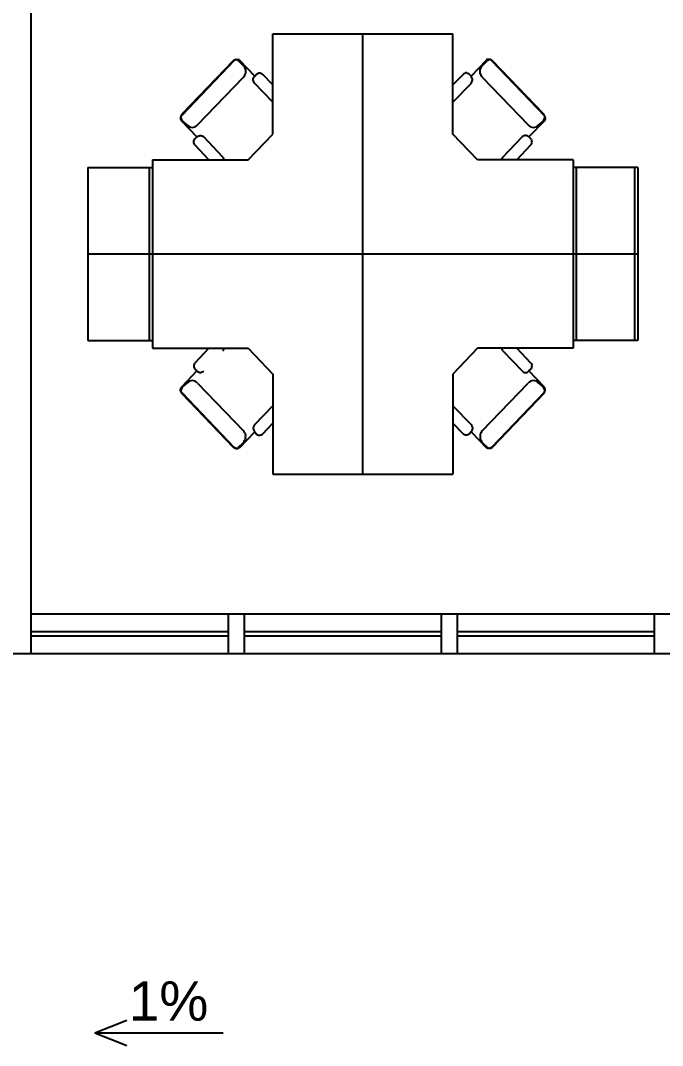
# Model space of a CAD drawing. Header units: millimetres. Extents: x -8 to 5830, y -596 to 3598.
# Drawn here: x 1664.37 to 1668.43, y 2375.86 to 2382.36 of the extents above; entities that cross this region are included whole.
import ezdxf

# ---------------------------------------------------------------- set-up
doc = ezdxf.new("R2010")
doc.units = ezdxf.units.MM
doc.layers.get('0').update_dxf_attribs({"color": 9})
doc.layers.add('INSTALAÇÕES', color=7, linetype='Continuous')
doc.styles.get("Standard").update_dxf_attribs({"font": 'arial.ttf'})

# ---------------------------------------------------------------- blocks, each defined once
blk = doc.blocks.new('A$C30a7f54a')
at = {"color": 4}
for q in [(0.0801, 0.811), (0, 0.2025), (0.1601, 0.2025)]:
    blk.add_line((0.0801, 0), q, dxfattribs=at)

msp = doc.modelspace()

# ---------------------------------------------------------------- linework, layer by layer
for p, q in [((1664.4326, 2392.0975), (1664.4326, 2378.3475)), ((1664.4326, 2378.5975), (1677.5826, 2378.5975)), ((1664.4326, 2378.4875), (1665.6826, 2378.4875)), ((1665.6826, 2378.4575), (1664.4326, 2378.4575)), ((1665.7826, 2378.4875), (1667.0326, 2378.4875)), ((1667.0326, 2378.4575), (1665.7826, 2378.4575)), ((1667.1326, 2378.4875), (1668.3826, 2378.4875)), ((1668.3826, 2378.4575), (1667.1326, 2378.4575)), ((1664.1826, 2378.3475), (1713.0326, 2378.3475))]:
    msp.add_line(p, q)
at = {"lineweight": 25}
for p, q in [((1665.9648, 2381.6386), (1665.9648, 2382.2729)), ((1665.9648, 2382.2729), (1667.1046, 2382.2729)), ((1666.5347, 2379.4838), (1666.5347, 2382.2729)), ((1667.1046, 2381.6386), (1667.1046, 2382.2729)), ((1665.72, 2382.105), (1665.3887, 2381.7558)), ((1665.7137, 2382.1028), (1665.3887, 2381.7646)), ((1665.7137, 2382.1028), (1665.7179, 2382.1072)), ((1665.7179, 2382.1072), (1665.7221, 2382.1094)), ((1665.7242, 2382.1094), (1665.72, 2382.105)), ((1665.7221, 2382.1094), (1665.7263, 2382.1094)), ((1665.7242, 2382.1094), (1665.7285, 2382.1116)), ((1665.7306, 2382.1116), (1665.7263, 2382.1094)), ((1665.7285, 2382.1116), (1665.7475, 2382.1116)), ((1665.7306, 2382.1116), (1665.7348, 2382.1094)), ((1665.7411, 2382.1094), (1665.7348, 2382.1094)), ((1665.7453, 2382.1072), (1665.7411, 2382.1094)), ((1665.7475, 2382.1028), (1665.7453, 2382.1072)), ((1665.7517, 2382.1094), (1665.7475, 2382.1116)), ((1665.7791, 2382.0718), (1665.7475, 2382.1028)), ((1665.7517, 2382.1094), (1665.8509, 2382.0055)), ((1667.3156, 2382.105), (1667.2206, 2382.0055)), ((1667.3219, 2382.1028), (1667.2903, 2382.0718)), ((1667.3177, 2382.1094), (1667.3156, 2382.105)), ((1667.3219, 2382.1116), (1667.3177, 2382.1094)), ((1667.3409, 2382.1116), (1667.3219, 2382.1116)), ((1667.3219, 2382.1028), (1667.3262, 2382.1072)), ((1667.3262, 2382.1072), (1667.3304, 2382.1094)), ((1667.3346, 2382.1094), (1667.3304, 2382.1094)), ((1667.3388, 2382.1116), (1667.3346, 2382.1094)), ((1667.3431, 2382.1094), (1667.3388, 2382.1116)), ((1667.3452, 2382.1094), (1667.3409, 2382.1116)), ((1667.3431, 2382.1094), (1667.3473, 2382.1094)), ((1667.3452, 2382.1094), (1667.685, 2381.7536)), ((1667.3473, 2382.1094), (1667.3515, 2382.1072)), ((1667.3515, 2382.1072), (1667.3557, 2382.1028)), ((1667.6807, 2381.7646), (1667.3557, 2382.1028)), ((1667.2776, 2382.0497), (1667.2797, 2382.0541)), ((1667.2776, 2382.0232), (1667.2776, 2382.0497)), ((1667.2797, 2382.0541), (1667.284, 2382.0608)), ((1667.284, 2382.0608), (1667.2861, 2382.0674)), ((1667.2903, 2382.0718), (1667.2861, 2382.0674)), ((1665.4879, 2381.6961), (1665.7791, 2381.9989)), ((1665.8403, 2381.9856), (1665.8424, 2381.9923)), ((1665.8403, 2381.979), (1665.8403, 2381.9856)), ((1665.8424, 2381.9746), (1665.8403, 2381.979)), ((1665.8424, 2381.9923), (1665.8467, 2382.0011)), ((1665.8445, 2381.9702), (1665.8424, 2381.9746)), ((1665.8467, 2381.9635), (1665.8445, 2381.9702)), ((1665.8467, 2382.0011), (1665.8509, 2382.0055)), ((1665.9648, 2381.8398), (1665.8467, 2381.9635)), ((1665.8509, 2382.0055), (1665.8614, 2382.0188)), ((1665.8614, 2382.0188), (1665.8699, 2382.0232)), ((1665.8699, 2382.0232), (1665.8762, 2382.0254)), ((1665.8762, 2382.0254), (1665.8846, 2382.0254)), ((1665.8846, 2382.0254), (1665.891, 2382.0232)), ((1665.891, 2382.0232), (1665.8994, 2382.0188)), ((1665.9648, 2381.9503), (1665.8994, 2382.0188)), ((1667.1721, 2382.0188), (1667.1046, 2381.9503)), ((1667.1742, 2382.021), (1667.1721, 2382.0188)), ((1667.1784, 2382.0232), (1667.1742, 2382.021)), ((1667.1848, 2382.0254), (1667.1784, 2382.0232)), ((1667.1932, 2382.0254), (1667.1848, 2382.0254)), ((1667.1995, 2382.0232), (1667.1932, 2382.0254)), ((1667.208, 2382.0188), (1667.1995, 2382.0232)), ((1667.2206, 2382.0055), (1667.208, 2382.0188)), ((1667.227, 2381.9923), (1667.2206, 2382.0055)), ((1667.2206, 2381.9591), (1667.2227, 2381.9635)), ((1667.2227, 2381.9635), (1667.2249, 2381.9702)), ((1667.2249, 2381.9702), (1667.2291, 2381.979)), ((1667.2291, 2381.9856), (1667.227, 2381.9923)), ((1667.2291, 2381.979), (1667.2291, 2381.9856)), ((1667.2776, 2382.0232), (1667.2797, 2382.0166)), ((1667.284, 2382.0099), (1667.2797, 2382.0166)), ((1667.2861, 2382.0055), (1667.284, 2382.0099)), ((1667.2903, 2381.9989), (1667.2861, 2382.0055)), ((1667.2903, 2381.9989), (1667.5815, 2381.6961)), ((1667.1046, 2381.8398), (1667.2206, 2381.9591)), ((1665.3823, 2381.7492), (1665.3802, 2381.7425)), ((1665.3802, 2381.7425), (1665.3802, 2381.7337)), ((1665.3802, 2381.7337), (1665.3844, 2381.7248)), ((1665.3844, 2381.7558), (1665.3823, 2381.7514)), ((1665.3844, 2381.7536), (1665.3823, 2381.7492)), ((1665.3823, 2381.7514), (1665.3823, 2381.7403)), ((1665.3823, 2381.7403), (1665.3844, 2381.7359)), ((1665.3887, 2381.7646), (1665.3844, 2381.7558)), ((1665.3887, 2381.7558), (1665.3844, 2381.7536)), ((1665.3844, 2381.7359), (1665.3887, 2381.727)), ((1665.3844, 2381.7248), (1665.4836, 2381.621)), ((1665.3887, 2381.727), (1665.4203, 2381.6961)), ((1667.6829, 2381.7204), (1667.5858, 2381.621)), ((1667.6491, 2381.6961), (1667.6807, 2381.727)), ((1667.6871, 2381.7514), (1667.6807, 2381.7646)), ((1667.6807, 2381.727), (1667.6871, 2381.7403)), ((1667.6892, 2381.7337), (1667.6829, 2381.7204)), ((1667.6871, 2381.7492), (1667.685, 2381.7536)), ((1667.6871, 2381.7403), (1667.6871, 2381.7514)), ((1667.6892, 2381.7425), (1667.6871, 2381.7492)), ((1667.6892, 2381.7425), (1667.6892, 2381.7337)), ((1665.4646, 2381.5944), (1665.4689, 2381.6033)), ((1665.4646, 2381.5834), (1665.4646, 2381.5944)), ((1665.4689, 2381.5746), (1665.4646, 2381.5834)), ((1665.4689, 2381.6033), (1665.471, 2381.6077)), ((1665.471, 2381.5701), (1665.4689, 2381.5746)), ((1665.471, 2381.6077), (1665.4836, 2381.621)), ((1665.4836, 2381.621), (1665.4879, 2381.6232)), ((1665.4879, 2381.6232), (1665.4921, 2381.6276)), ((1665.4921, 2381.6276), (1665.4984, 2381.6276)), ((1665.4984, 2381.6276), (1665.5026, 2381.6298)), ((1665.5026, 2381.6298), (1665.509, 2381.6298)), ((1665.509, 2381.6298), (1665.5132, 2381.6276)), ((1665.5132, 2381.6276), (1665.5174, 2381.6276)), ((1665.5174, 2381.6276), (1665.5237, 2381.6232)), ((1665.5237, 2381.6232), (1665.528, 2381.621)), ((1665.6483, 2381.4928), (1665.528, 2381.621)), ((1665.8087, 2381.4751), (1665.9648, 2381.6386)), ((1667.2607, 2381.4751), (1667.1046, 2381.6386)), ((1667.5436, 2381.621), (1667.4169, 2381.4884)), ((1667.5478, 2381.6232), (1667.5436, 2381.621)), ((1667.552, 2381.6276), (1667.5478, 2381.6232)), ((1667.5562, 2381.6276), (1667.552, 2381.6276)), ((1667.5626, 2381.6298), (1667.5562, 2381.6276)), ((1667.5668, 2381.6298), (1667.5626, 2381.6298)), ((1667.5731, 2381.6276), (1667.5668, 2381.6298)), ((1667.5773, 2381.6276), (1667.5731, 2381.6276)), ((1667.5815, 2381.6232), (1667.5773, 2381.6276)), ((1667.5858, 2381.621), (1667.5815, 2381.6232)), ((1667.6027, 2381.6033), (1667.5858, 2381.621)), ((1667.5984, 2381.5701), (1667.6027, 2381.5746)), ((1667.6048, 2381.5989), (1667.6027, 2381.6033)), ((1667.6027, 2381.5746), (1667.6048, 2381.579)), ((1667.6048, 2381.5944), (1667.6048, 2381.5989)), ((1667.6069, 2381.5878), (1667.6048, 2381.5944)), ((1667.6048, 2381.5834), (1667.6069, 2381.5878)), ((1667.6048, 2381.579), (1667.6048, 2381.5834)), ((1665.5596, 2381.4751), (1665.471, 2381.5701)), ((1667.5098, 2381.4751), (1667.5984, 2381.5701)), ((1665.2029, 2381.4751), (1665.2029, 2380.2816)), ((1665.2029, 2381.4751), (1665.8087, 2381.4751)), ((1665.6525, 2381.4884), (1665.6483, 2381.4928)), ((1665.6546, 2381.4817), (1665.6525, 2381.4884)), ((1665.6567, 2381.4751), (1665.6546, 2381.4817)), ((1667.8665, 2381.4751), (1667.2607, 2381.4751)), ((1667.4148, 2381.4817), (1667.4127, 2381.4751)), ((1667.4169, 2381.4884), (1667.4148, 2381.4817)), ((1667.8665, 2381.4751), (1667.8665, 2380.2816)), ((1664.7935, 2381.4265), (1664.7935, 2380.3303)), ((1664.7935, 2381.4265), (1665.2029, 2381.4265)), ((1665.1839, 2380.3303), (1665.1839, 2381.4265)), ((1668.2759, 2381.4265), (1667.8665, 2381.4265)), ((1667.8855, 2381.4265), (1667.8855, 2380.3303)), ((1668.2569, 2380.3303), (1668.2569, 2381.4265)), ((1668.2759, 2381.4265), (1668.2759, 2380.3303)), ((1668.2759, 2380.8784), (1664.7935, 2380.8784)), ((1664.7935, 2380.3303), (1665.2029, 2380.3303)), ((1665.2029, 2380.2816), (1665.8087, 2380.2816)), ((1665.5596, 2380.2816), (1665.471, 2380.1866)), ((1665.6525, 2380.2684), (1665.6546, 2380.275)), ((1665.6546, 2380.275), (1665.6567, 2380.2816)), ((1665.8087, 2380.2816), (1665.9648, 2380.1181)), ((1667.2607, 2380.2816), (1667.1046, 2380.1181)), ((1667.8665, 2380.2816), (1667.2607, 2380.2816)), ((1667.4127, 2380.2816), (1667.4148, 2380.275)), ((1667.4148, 2380.275), (1667.4169, 2380.2684)), ((1667.5984, 2380.1866), (1667.5098, 2380.2816)), ((1668.2759, 2380.3303), (1667.8665, 2380.3303)), ((1665.6483, 2380.264), (1665.6525, 2380.2684)), ((1667.4169, 2380.2684), (1667.4211, 2380.264)), ((1667.4211, 2380.264), (1667.5436, 2380.138)), ((1665.4667, 2380.18), (1665.4646, 2380.1733)), ((1665.4646, 2380.1733), (1665.4646, 2380.1645)), ((1665.4646, 2380.1645), (1665.4667, 2380.1579)), ((1665.4689, 2380.1844), (1665.4667, 2380.18)), ((1665.4667, 2380.1579), (1665.4689, 2380.1535)), ((1665.471, 2380.1866), (1665.4689, 2380.1844)), ((1665.4689, 2380.1535), (1665.471, 2380.149)), ((1665.471, 2380.149), (1665.4836, 2380.138)), ((1667.5858, 2380.138), (1667.5984, 2380.149)), ((1667.5984, 2380.1866), (1667.6027, 2380.1844)), ((1667.5984, 2380.149), (1667.6027, 2380.1535)), ((1667.6027, 2380.1844), (1667.6048, 2380.18)), ((1667.6027, 2380.1535), (1667.6048, 2380.1579)), ((1667.6048, 2380.18), (1667.6048, 2380.1733)), ((1667.6069, 2380.1689), (1667.6048, 2380.1733)), ((1667.6048, 2380.1645), (1667.6069, 2380.1689)), ((1667.6048, 2380.1579), (1667.6048, 2380.1645)), ((1665.3887, 2380.0363), (1665.4836, 2380.138)), ((1665.4836, 2380.138), (1665.4879, 2380.1336)), ((1665.4879, 2380.1336), (1665.4921, 2380.1314)), ((1665.4921, 2380.1314), (1665.4984, 2380.1291)), ((1665.4984, 2380.1291), (1665.5026, 2380.1269)), ((1665.5026, 2380.1269), (1665.509, 2380.1269)), ((1665.509, 2380.1269), (1665.5174, 2380.1314)), ((1665.5174, 2380.1314), (1665.5237, 2380.1336)), ((1665.5237, 2380.1336), (1665.528, 2380.138)), ((1665.9648, 2380.1181), (1665.9648, 2379.4838)), ((1667.1046, 2380.1181), (1667.1046, 2379.4838)), ((1667.6829, 2380.0363), (1667.5858, 2380.138)), ((1665.3844, 2380.0319), (1665.3802, 2380.0231)), ((1665.3802, 2380.0142), (1665.3802, 2380.0231)), ((1665.3844, 2380.0208), (1665.3823, 2380.0164)), ((1665.3823, 2380.0164), (1665.3823, 2380.0076)), ((1665.3887, 2380.0363), (1665.3844, 2380.0319)), ((1665.3887, 2380.0297), (1665.3844, 2380.0208)), ((1665.4203, 2380.0606), (1665.3887, 2380.0297)), ((1665.4879, 2380.0606), (1665.7791, 2379.7578)), ((1667.2903, 2379.7578), (1667.5815, 2380.0606)), ((1667.6807, 2380.0297), (1667.6491, 2380.0606)), ((1667.6871, 2380.0164), (1667.6807, 2380.0297)), ((1667.6892, 2380.0231), (1667.6829, 2380.0363)), ((1667.6871, 2380.0076), (1667.6871, 2380.0164)), ((1667.6892, 2380.0142), (1667.6892, 2380.0231)), ((1665.3844, 2380.0054), (1665.3802, 2380.0142)), ((1665.3823, 2380.0076), (1665.3844, 2380.001)), ((1665.3844, 2380.0054), (1665.3887, 2380.001)), ((1665.3844, 2380.001), (1665.3865, 2379.9965)), ((1665.3865, 2379.9965), (1665.3887, 2379.9943)), ((1665.3887, 2380.001), (1665.72, 2379.6518)), ((1665.3887, 2379.9943), (1665.7137, 2379.654)), ((1667.6829, 2380.001), (1667.3494, 2379.6518)), ((1667.6829, 2379.9965), (1667.3557, 2379.654)), ((1667.6829, 2380.001), (1667.6892, 2380.0142)), ((1667.6829, 2379.9965), (1667.685, 2380.001)), ((1667.685, 2380.001), (1667.6871, 2380.0076)), ((1665.9648, 2379.917), (1665.8467, 2379.7932)), ((1667.1046, 2379.917), (1667.2206, 2379.7976)), ((1665.7833, 2379.7512), (1665.7791, 2379.7578)), ((1665.8424, 2379.7822), (1665.8403, 2379.7777)), ((1665.8403, 2379.7777), (1665.8403, 2379.7711)), ((1665.8403, 2379.7711), (1665.8424, 2379.7667)), ((1665.8445, 2379.7888), (1665.8424, 2379.7822)), ((1665.8424, 2379.7667), (1665.8445, 2379.7601)), ((1665.8467, 2379.7932), (1665.8445, 2379.7888)), ((1665.8445, 2379.7601), (1665.8467, 2379.7556)), ((1665.8467, 2379.7556), (1665.8509, 2379.7512)), ((1665.8994, 2379.738), (1665.9648, 2379.8065)), ((1667.1721, 2379.738), (1667.1046, 2379.8065)), ((1667.2206, 2379.7976), (1667.2249, 2379.7888)), ((1667.2249, 2379.7601), (1667.2206, 2379.7512)), ((1667.2249, 2379.7888), (1667.227, 2379.7822)), ((1667.227, 2379.7667), (1667.2249, 2379.7601)), ((1667.227, 2379.7822), (1667.2291, 2379.7777)), ((1667.2291, 2379.7711), (1667.227, 2379.7667)), ((1667.2291, 2379.7777), (1667.2291, 2379.7711)), ((1667.2903, 2379.7578), (1667.2861, 2379.7512)), ((1665.7559, 2379.6518), (1665.8509, 2379.7512)), ((1665.7833, 2379.6915), (1665.7791, 2379.6849)), ((1665.7854, 2379.7468), (1665.7833, 2379.7512)), ((1665.7833, 2379.6915), (1665.7854, 2379.696)), ((1665.7854, 2379.7468), (1665.7897, 2379.7402)), ((1665.7854, 2379.696), (1665.7897, 2379.7026)), ((1665.7897, 2379.7402), (1665.7918, 2379.7335)), ((1665.7918, 2379.7092), (1665.7897, 2379.7026)), ((1665.7918, 2379.7335), (1665.7918, 2379.7291)), ((1665.7939, 2379.7225), (1665.7918, 2379.7291)), ((1665.7918, 2379.7159), (1665.7939, 2379.7225)), ((1665.7918, 2379.7092), (1665.7918, 2379.7159)), ((1665.8509, 2379.7512), (1665.8614, 2379.738)), ((1665.8614, 2379.738), (1665.8699, 2379.7335)), ((1665.8699, 2379.7335), (1665.8762, 2379.7313)), ((1665.8762, 2379.7313), (1665.8846, 2379.7313)), ((1665.8846, 2379.7313), (1665.891, 2379.7335)), ((1665.891, 2379.7335), (1665.8994, 2379.738)), ((1667.1742, 2379.7357), (1667.1721, 2379.738)), ((1667.1784, 2379.7335), (1667.1742, 2379.7357)), ((1667.1848, 2379.7313), (1667.1784, 2379.7335)), ((1667.1932, 2379.7313), (1667.1848, 2379.7313)), ((1667.1995, 2379.7335), (1667.1932, 2379.7313)), ((1667.208, 2379.738), (1667.1995, 2379.7335)), ((1667.2206, 2379.7512), (1667.208, 2379.738)), ((1667.2206, 2379.7512), (1667.3177, 2379.6495)), ((1667.2797, 2379.7402), (1667.2776, 2379.7335)), ((1667.2776, 2379.7335), (1667.2776, 2379.7092)), ((1667.2776, 2379.7092), (1667.2797, 2379.7026)), ((1667.284, 2379.7468), (1667.2797, 2379.7402)), ((1667.2797, 2379.7026), (1667.284, 2379.696)), ((1667.2861, 2379.7512), (1667.284, 2379.7468)), ((1667.284, 2379.696), (1667.2861, 2379.6915)), ((1667.2861, 2379.6915), (1667.2903, 2379.6849)), ((1665.7179, 2379.6518), (1665.7137, 2379.654)), ((1665.7179, 2379.6518), (1665.7221, 2379.6473)), ((1665.7327, 2379.6451), (1665.72, 2379.6518)), ((1665.7221, 2379.6473), (1665.7411, 2379.6473)), ((1665.7327, 2379.6451), (1665.7432, 2379.6451)), ((1665.7411, 2379.6473), (1665.7453, 2379.6518)), ((1665.7559, 2379.6518), (1665.7432, 2379.6451)), ((1665.7475, 2379.654), (1665.7453, 2379.6518)), ((1665.7475, 2379.654), (1665.7791, 2379.6849)), ((1667.2903, 2379.6849), (1667.3219, 2379.654)), ((1667.3262, 2379.6451), (1667.3177, 2379.6495)), ((1667.3219, 2379.654), (1667.3262, 2379.6518)), ((1667.3262, 2379.6518), (1667.3304, 2379.6473)), ((1667.3367, 2379.6451), (1667.3262, 2379.6451)), ((1667.3304, 2379.6473), (1667.3473, 2379.6473)), ((1667.3494, 2379.6518), (1667.3367, 2379.6451)), ((1667.3473, 2379.6473), (1667.3515, 2379.6518)), ((1667.3515, 2379.6518), (1667.3557, 2379.654)), ((1665.9648, 2379.4838), (1667.1046, 2379.4838))]:
    msp.add_line(p, q, dxfattribs=at)
at = {"lineweight": 20}
msp.add_line((1694.2826, 2378.5975), (1664.7935, 2378.5975), dxfattribs=at)
for points in [[(1665.6826, 2378.3475), (1665.6826, 2378.5975)], [(1665.7826, 2378.5975), (1665.7826, 2378.3475)], [(1667.0326, 2378.3475), (1667.0326, 2378.5975)], [(1667.1326, 2378.5975), (1667.1326, 2378.3475)], [(1668.3826, 2378.3475), (1668.3826, 2378.5975)]]:
    msp.add_lwpolyline(points)
at = {"lineweight": 25}
for centre, major_axis, start_param, end_param in [((1665.7455, 2382.0354), (0, 0.0507), 3.909371, 5.515406), ((1665.4541, 2381.7288), (0, 0.0481), 2.316772, 3.966414), ((1667.6153, 2381.7288), (0, 0.0481), 2.316772, 3.966414), ((1667.5647, 2380.1543), (0, 0.0275), 2.207867, 4.075319), ((1665.4541, 2380.028), (0, 0.0481), -0.824821, 0.824821), ((1667.6153, 2380.028), (0, 0.0481), -0.824821, 0.824821)]:
    msp.add_ellipse(centre, major_axis=major_axis, ratio=0.954968, start_param=start_param, end_param=end_param, dxfattribs=at)

# ---------------------------------------------------------------- block references
at = {"color": 4, "rotation": 270}
msp.add_blockref('A$C30a7f54a', (1664.8379, 2376.0235), dxfattribs=at)

# ---------------------------------------------------------------- texts
at = {"layer": 'INSTALAÇÕES', "color": 7, "insert": (1665.5562, 2376.2702), "char_height": 0.25, "attachment_point": 3}
msp.add_mtext_dynamic_manual_height_columns('1%', width=5.839299, gutter_width=12.5, heights=[1.8757], dxfattribs=at)

doc.saveas('drawing.dxf')
